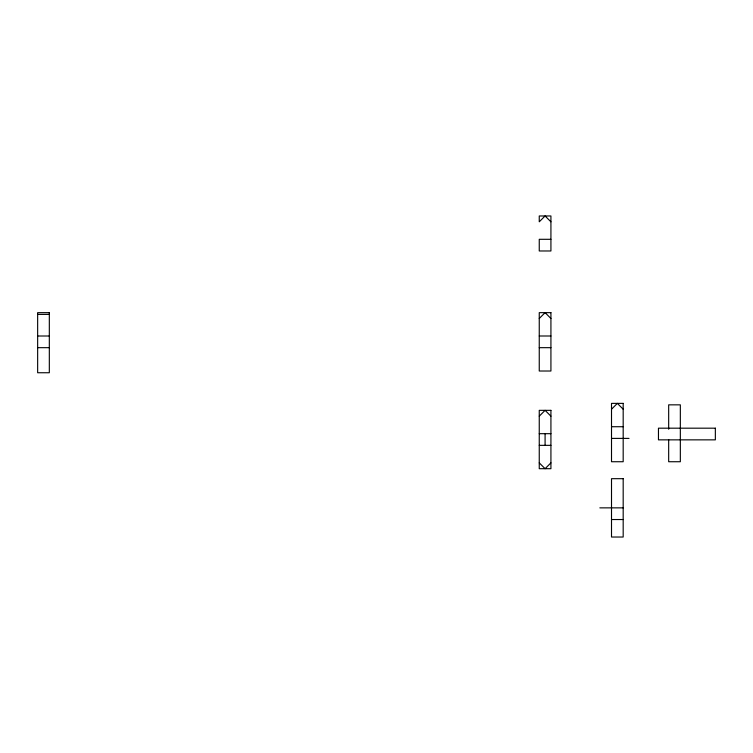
<?xml version="1.0" encoding="UTF-8"?>
<svg xmlns="http://www.w3.org/2000/svg" width="753" height="753" viewBox="0 0 753 753"><rect width="100%" height="100%" fill="white"/><g stroke="black" fill="none" stroke-linecap="round" stroke-linejoin="round"><path stroke-width="1.13" d="M539.252 318.491L545.087 312.655L550.923 318.491M539.252 416.174L545.087 410.347L550.923 416.174M550.923 462.86L545.087 468.695L539.252 462.86M611.511 409.218L617.347 403.382L623.183 409.218M550.923 239.303L539.252 239.303L539.252 250.975L550.923 250.975L550.923 215.97L539.252 215.97L539.252 221.806L545.087 215.97L550.923 221.806M37.65 314.396L49.322 314.396M37.65 336.007L49.322 336.007M539.252 335.998L550.923 335.998M37.65 347.67L49.322 347.67M539.252 347.67L550.923 347.67M611.511 426.725L623.183 426.725M539.252 433.681L550.923 433.681M611.511 438.397L629.009 438.397M539.252 445.352L550.923 445.352M599.84 507.861L623.183 507.861M611.511 519.532L623.183 519.532M668.673 429.229L668.673 404.841L680.336 404.841L680.336 461.73L668.673 461.73L668.673 439.677M545.087 433.681L545.087 445.352M49.322 312.664L37.65 312.664L37.65 372.744L49.322 372.744L49.322 312.664M550.923 312.655L539.252 312.655L539.252 371.013L550.923 371.013L550.923 312.655M623.183 403.382L611.511 403.382L611.511 461.73L623.183 461.73L623.183 403.382M550.923 410.347L539.252 410.347L539.252 468.695L550.923 468.695L550.923 410.347M715.35 428.184L658.461 428.184L658.461 439.856L715.35 439.856L715.35 428.184M623.183 478.682L611.511 478.682L611.511 537.03L623.183 537.03L623.183 478.682"/></g></svg>
